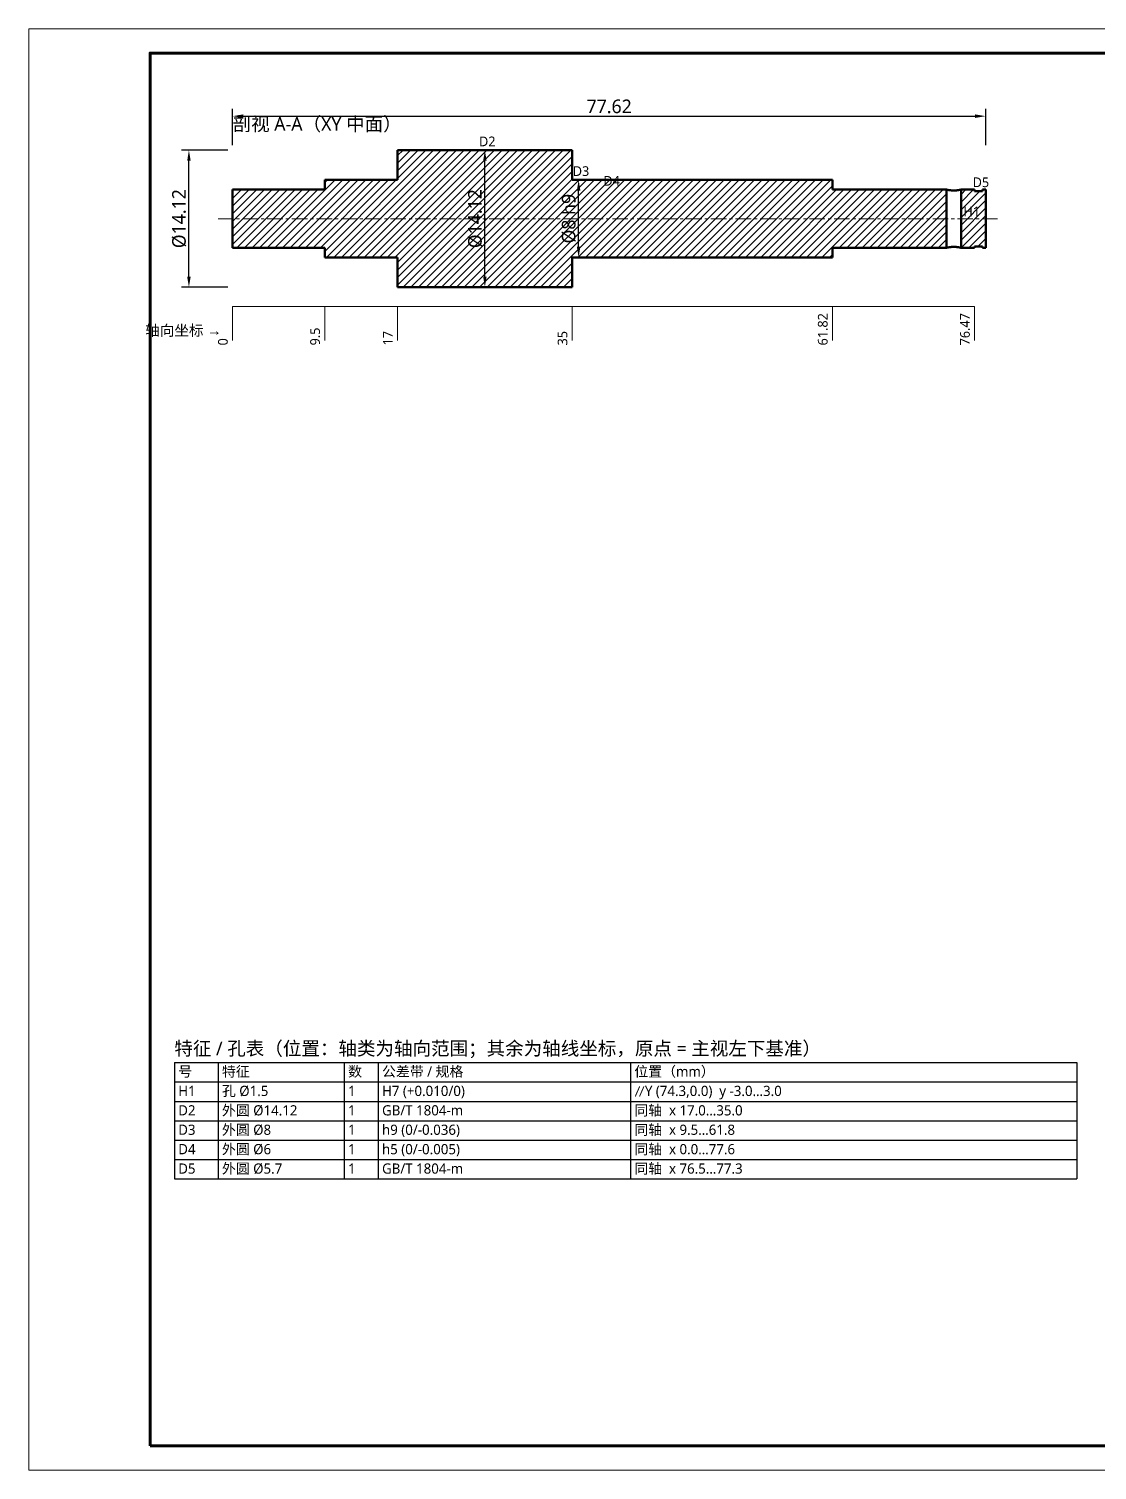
# Model space of a CAD drawing. Header units: millimetres. Extents: x 0 to 420, y 0 to 297.
# Drawn here: x 0 to 220.2, y 0 to 297 of the extents above; entities that cross this region are included whole.
import ezdxf

# ---------------------------------------------------------------- set-up
doc = ezdxf.new("R2010")
doc.units = ezdxf.units.MM
doc.linetypes.add('CENTER', pattern=[5.08, 3.175, -0.635, 0.635, -0.635])
for name, color, linetype, lineweight in [('CENTER', 1, 'CENTER', 18), ('DIM', 3, 'CONTINUOUS', 18), ('FRAME', 7, 'CONTINUOUS', 70), ('HATCH', 8, 'CONTINUOUS', 13), ('TEXT', 7, 'CONTINUOUS', 25), ('VISIBLE', 7, 'CONTINUOUS', 50)]:
    doc.layers.add(name, color=color, linetype=linetype, lineweight=lineweight)
doc.styles.add('CJK', font='NotoSansCJK-Regular.ttc')
doc.dimstyles.new('GB', dxfattribs={"dimtxt": 2.8, "dimasz": 2.2, "dimexe": 1.5, "dimexo": 1, "dimgap": 0.6, "dimtad": 1, "dimlfac": 100, "dimzin": 12, "dimdsep": 46, "dimtxsty": 'CJK', "dimcen": 2.5, "dimazin": 3, "dimtfac": 0.5, "dimtmove": 2, "dimatfit": 3})

msp = doc.modelspace()

# ---------------------------------------------------------------- hatches: boundary and pattern name
at = {"layer": 'HATCH'}
h = msp.add_hatch(dxfattribs=at)
h.set_pattern_fill('ANSI31', scale=0.35)
h.paths.add_polyline_path([(112, 265.88), (112, 266.75906), (112, 267.63813), (112, 268.51719), (112, 269.39626), (112, 270.27532), (112, 271.15438), (111.96655, 272), (111.08749, 272), (110.20843, 272), (109.32936, 272), (108.4503, 272), (107.57123, 272), (106.69217, 272), (105.81311, 272), (104.93404, 272), (104.05498, 272), (103.17591, 272), (102.29685, 272), (101.41779, 272), (100.53872, 272), (99.65966, 272), (98.7806, 272), (97.90153, 272), (97.02247, 272), (96.1434, 272), (95.26434, 272), (94.38528, 272), (93.50621, 272), (92.62715, 272), (91.74808, 272), (90.86902, 272), (89.98996, 272), (89.11089, 272), (88.23183, 272), (87.35277, 272), (86.4737, 272), (85.59464, 272), (84.71557, 272), (83.83651, 272), (82.95745, 272), (82.07838, 272), (81.19932, 272), (80.32026, 272), (79.44119, 272), (78.56213, 272), (77.68306, 272), (76.804, 272), (76, 271.92494), (76, 271.04587), (76, 270.16681), (76, 269.28774), (76, 268.40868), (76, 267.52962), (76, 266.65055), (75.89149, 265.88), (75.01243, 265.88), (74.13336, 265.88), (73.2543, 265.88), (72.37523, 265.88), (71.49617, 265.88), (70.61711, 265.88), (69.73804, 265.88), (68.85898, 265.88), (67.97991, 265.88), (67.10085, 265.88), (66.22179, 265.88), (65.34272, 265.88), (64.46366, 265.88), (63.5846, 265.88), (62.70553, 265.88), (61.82647, 265.88), (61, 265.8274), (61, 264.94834), (61, 264.06928), (60.31021, 263.88), (59.43115, 263.88), (58.55208, 263.88), (57.67302, 263.88), (56.79396, 263.88), (55.91489, 263.88), (55.03583, 263.88), (54.15677, 263.88), (53.2777, 263.88), (52.39864, 263.88), (51.51957, 263.88), (50.64051, 263.88), (49.76145, 263.88), (48.88238, 263.88), (48.00332, 263.88), (47.12425, 263.88), (46.24519, 263.88), (45.36613, 263.88), (44.48706, 263.88), (43.608, 263.88), (42.72894, 263.88), (42, 263.72987), (42, 262.85081), (42, 261.97174), (42, 261.09268), (42, 260.21362), (42, 259.33455), (42, 258.45549), (42, 257.57643), (42, 256.69736), (42, 255.8183), (42, 254.93923), (42, 254.06017), (42, 253.18111), (42, 252.30204), (42.45702, 251.88), (43.33609, 251.88), (44.21515, 251.88), (45.09421, 251.88), (45.97328, 251.88), (46.85234, 251.88), (47.7314, 251.88), (48.61047, 251.88), (49.48953, 251.88), (50.3686, 251.88), (51.24766, 251.88), (52.12672, 251.88), (53.00579, 251.88), (53.88485, 251.88), (54.76392, 251.88), (55.64298, 251.88), (56.52204, 251.88), (57.40111, 251.88), (58.28017, 251.88), (59.15923, 251.88), (60.0383, 251.88), (60.91736, 251.88), (61, 251.08357), (61, 250.20451), (61.55455, 249.88), (62.43362, 249.88), (63.31268, 249.88), (64.19175, 249.88), (65.07081, 249.88), (65.94987, 249.88), (66.82894, 249.88), (67.708, 249.88), (68.58706, 249.88), (69.46613, 249.88), (70.34519, 249.88), (71.22426, 249.88), (72.10332, 249.88), (72.98238, 249.88), (73.86145, 249.88), (74.74051, 249.88), (75.61958, 249.88), (76, 249.38136), (76, 248.5023), (76, 247.62323), (76, 246.74417), (76, 245.86511), (76, 244.98604), (76, 244.10698), (76.53209, 243.76), (77.41115, 243.76), (78.29021, 243.76), (79.16928, 243.76), (80.04834, 243.76), (80.9274, 243.76), (81.80647, 243.76), (82.68553, 243.76), (83.5646, 243.76), (84.44366, 243.76), (85.32272, 243.76), (86.20179, 243.76), (87.08085, 243.76), (87.95992, 243.76), (88.83898, 243.76), (89.71804, 243.76), (90.59711, 243.76), (91.47617, 243.76), (92.35523, 243.76), (93.2343, 243.76), (94.11336, 243.76), (94.99243, 243.76), (95.87149, 243.76), (96.75055, 243.76), (97.62962, 243.76), (98.50868, 243.76), (99.38775, 243.76), (100.26681, 243.76), (101.14587, 243.76), (102.02494, 243.76), (102.904, 243.76), (103.78306, 243.76), (104.66213, 243.76), (105.54119, 243.76), (106.42026, 243.76), (107.29932, 243.76), (108.17838, 243.76), (109.05745, 243.76), (109.93651, 243.76), (110.81558, 243.76), (111.69464, 243.76), (112, 244.3337), (112, 245.21277), (112, 246.09183), (112, 246.97089), (112, 247.84996), (112, 248.72902), (112, 249.60809), (112.60715, 249.88), (113.48621, 249.88), (114.36528, 249.88), (115.24434, 249.88), (116.12341, 249.88), (117.00247, 249.88), (117.88153, 249.88), (118.7606, 249.88), (119.63966, 249.88), (120.51872, 249.88), (121.39779, 249.88), (122.27685, 249.88), (123.15592, 249.88), (124.03498, 249.88), (124.91404, 249.88), (125.79311, 249.88), (126.67217, 249.88), (127.55124, 249.88), (128.4303, 249.88), (129.30936, 249.88), (130.18843, 249.88), (131.06749, 249.88), (131.94655, 249.88), (132.82562, 249.88), (133.70468, 249.88), (134.58375, 249.88), (135.46281, 249.88), (136.34187, 249.88), (137.22094, 249.88), (138.1, 249.88), (138.97906, 249.88), (139.85813, 249.88), (140.73719, 249.88), (141.61626, 249.88), (142.49532, 249.88), (143.37438, 249.88), (144.25345, 249.88), (145.13251, 249.88), (146.01158, 249.88), (146.89064, 249.88), (147.7697, 249.88), (148.64877, 249.88), (149.52783, 249.88), (150.40689, 249.88), (151.28596, 249.88), (152.16502, 249.88), (153.04409, 249.88), (153.92315, 249.88), (154.80221, 249.88), (155.68128, 249.88), (156.56034, 249.88), (157.43941, 249.88), (158.31847, 249.88), (159.19753, 249.88), (160.0766, 249.88), (160.95566, 249.88), (161.83472, 249.88), (162.71379, 249.88), (163.59285, 249.88), (164.47192, 249.88), (165.35098, 249.88), (165.63323, 250.47681), (165.63323, 251.35587), (165.98817, 251.88), (166.86724, 251.88), (167.7463, 251.88), (168.62536, 251.88), (169.50443, 251.88), (170.38349, 251.88), (171.26255, 251.88), (172.14162, 251.88), (173.02068, 251.88), (173.89975, 251.88), (174.77881, 251.88), (175.65787, 251.88), (176.53694, 251.88), (177.416, 251.88), (178.29507, 251.88), (179.17413, 251.88), (180.05319, 251.88), (180.93226, 251.88), (181.81132, 251.88), (182.69038, 251.88), (183.56945, 251.88), (184.44851, 251.88), (185.32758, 251.88), (186.20664, 251.88), (187.0857, 251.88), (187.96477, 251.88), (188.84383, 251.88), (189.13323, 252.46966), (189.13323, 253.34872), (189.13323, 254.22779), (189.13323, 255.10685), (189.13323, 255.98592), (189.13323, 256.86498), (189.13323, 257.74404), (189.13323, 258.62311), (189.13323, 259.50217), (189.13323, 260.38123), (189.13323, 261.2603), (189.13323, 262.13936), (189.13323, 263.01843), (189.11575, 263.88), (188.23668, 263.88), (187.35762, 263.88), (186.47855, 263.88), (185.59949, 263.88), (184.72043, 263.88), (183.84136, 263.88), (182.9623, 263.88), (182.08323, 263.88), (181.20417, 263.88), (180.32511, 263.88), (179.44604, 263.88), (178.56698, 263.88), (177.68792, 263.88), (176.80885, 263.88), (175.92979, 263.88), (175.05072, 263.88), (174.17166, 263.88), (173.2926, 263.88), (172.41353, 263.88), (171.53447, 263.88), (170.6554, 263.88), (169.77634, 263.88), (168.89728, 263.88), (168.01821, 263.88), (167.13915, 263.88), (166.26009, 263.88), (165.63323, 264.13221), (165.63323, 265.01128), (165.62289, 265.88), (164.74383, 265.88), (163.86477, 265.88), (162.9857, 265.88), (162.10664, 265.88), (161.22757, 265.88), (160.34851, 265.88), (159.46945, 265.88), (158.59038, 265.88), (157.71132, 265.88), (156.83226, 265.88), (155.95319, 265.88), (155.07413, 265.88), (154.19506, 265.88), (153.316, 265.88), (152.43694, 265.88), (151.55787, 265.88), (150.67881, 265.88), (149.79974, 265.88), (148.92068, 265.88), (148.04162, 265.88), (147.16255, 265.88), (146.28349, 265.88), (145.40443, 265.88), (144.52536, 265.88), (143.6463, 265.88), (142.76723, 265.88), (141.88817, 265.88), (141.00911, 265.88), (140.13004, 265.88), (139.25098, 265.88), (138.37192, 265.88), (137.49285, 265.88), (136.61379, 265.88), (135.73472, 265.88), (134.85566, 265.88), (133.9766, 265.88), (133.09753, 265.88), (132.21847, 265.88), (131.3394, 265.88), (130.46034, 265.88), (129.58128, 265.88), (128.70221, 265.88), (127.82315, 265.88), (126.94409, 265.88), (126.06502, 265.88), (125.18596, 265.88), (124.30689, 265.88), (123.42783, 265.88), (122.54877, 265.88), (121.6697, 265.88), (120.79064, 265.88), (119.91157, 265.88), (119.03251, 265.88), (118.15345, 265.88), (117.27438, 265.88), (116.39532, 265.88), (115.51626, 265.88), (114.63719, 265.88), (113.75813, 265.88), (112.87906, 265.88), (112, 265.88)])
h = msp.add_hatch(dxfattribs=at)
h.set_pattern_fill('ANSI31', scale=0.35)
h.paths.add_polyline_path([(194.93323, 263.88), (194.31218, 263.88), (193.69113, 263.88), (193.07008, 263.88), (192.44902, 263.88), (192.13323, 263.57474), (192.13323, 262.95368), (192.13323, 262.33263), (192.13323, 261.71158), (192.13323, 261.09053), (192.13323, 260.46947), (192.13323, 259.84842), (192.13323, 259.22737), (192.13323, 258.60632), (192.13323, 257.98526), (192.13323, 257.36421), (192.13323, 256.74316), (192.13323, 256.12211), (192.13323, 255.50105), (192.13323, 254.88), (192.13323, 254.25895), (192.13323, 253.63789), (192.13323, 253.01684), (192.13323, 252.39579), (192.2385, 251.88), (192.85955, 251.88), (193.4806, 251.88), (194.10166, 251.88), (194.72271, 251.88), (195.04376, 252.18), (195.66481, 252.18), (196.28587, 252.18), (196.60692, 251.88), (197.22797, 251.88), (197.23323, 252.49579), (197.23323, 253.11684), (197.23323, 253.73789), (197.23323, 254.35895), (197.23323, 254.98), (197.23323, 255.60105), (197.23323, 256.22211), (197.23323, 256.84316), (197.23323, 257.46421), (197.23323, 258.08526), (197.23323, 258.70632), (197.23323, 259.32737), (197.23323, 259.94842), (197.23323, 260.56947), (197.23323, 261.19053), (197.23323, 261.81158), (197.23323, 262.43263), (197.23323, 263.05368), (197.23323, 263.67474), (196.81745, 263.88), (196.49639, 263.58), (195.87534, 263.58), (195.25429, 263.58), (194.93323, 263.88)])

# ---------------------------------------------------------------- linework, layer by layer
at = {"layer": 'CENTER'}
msp.add_line((39, 257.88), (200.23323, 257.88), dxfattribs=at)
at = {"layer": 'DIM'}
for p, q in [((42, 239.76), (42, 232.76)), ((42, 239.76), (194.94, 239.76)), ((61, 239.76), (61, 232.76)), ((76, 239.76), (76, 232.76)), ((112, 239.76), (112, 232.76)), ((165.64, 239.76), (165.64, 232.76)), ((194.94, 239.76), (194.94, 232.76))]:
    msp.add_line(p, q, dxfattribs=at)
at = {"layer": 'FRAME', "lineweight": 18}
msp.add_lwpolyline([(0, 0), (420, 0), (420, 297), (0, 297)], close=True, dxfattribs=at)
at = {"layer": 'FRAME'}
msp.add_lwpolyline([(25, 5), (415, 5), (415, 292), (25, 292)], close=True, dxfattribs=at)
at = {"layer": 'TEXT'}
for p, q in [((30, 84), (30, 60)), ((39, 84), (39, 60)), ((65, 84), (65, 60)), ((72, 84), (72, 60)), ((124, 84), (124, 60)), ((216, 84), (216, 60))]:
    msp.add_line(p, q, dxfattribs=at)
for points in [[(30, 84), (216, 84)], [(30, 80), (216, 80)], [(30, 76), (216, 76)], [(30, 72), (216, 72)], [(30, 68), (216, 68)], [(30, 64), (216, 64)], [(30, 60), (216, 60)]]:
    msp.add_lwpolyline(points, dxfattribs=at)
at = {"layer": 'VISIBLE'}
for points in [[(76, 272), (76, 265.88)], [(112, 272), (76, 272)], [(112, 272), (112, 265.88)], [(61, 265.88), (76, 265.88)], [(61, 265.88), (61, 263.88)], [(112, 265.88), (165.63323, 265.88)], [(165.63323, 265.88), (165.63323, 263.88)], [(42, 263.88), (61, 263.88)], [(42, 263.88), (42, 251.88)], [(165.63323, 263.88), (189.13323, 263.88)], [(189.13323, 263.88), (189.13714, 263.87902)], [(189.13323, 251.88), (189.13323, 263.88)], [(189.13714, 263.87902), (189.14875, 263.87614)], [(189.14875, 263.87614), (189.16787, 263.87143)], [(189.16787, 263.87143), (189.19428, 263.86503)], [(189.19428, 263.86503), (189.22769, 263.85709)], [(189.22769, 263.85709), (189.26781, 263.84778)], [(189.26781, 263.84778), (189.31427, 263.83732)], [(189.31427, 263.83732), (189.36669, 263.82593)], [(189.36669, 263.82593), (189.42464, 263.81386)], [(189.42464, 263.81386), (189.48764, 263.80135)], [(189.48764, 263.80135), (189.55519, 263.78865)], [(189.55519, 263.78865), (189.62674, 263.77602)], [(189.62674, 263.77602), (189.70173, 263.76368)], [(189.70173, 263.76368), (189.77996, 263.7518)], [(189.77996, 263.7518), (189.86117, 263.74055)], [(189.86117, 263.74055), (189.94503, 263.7301)], [(189.94503, 263.7301), (190.0312, 263.72059)], [(190.0312, 263.72059), (190.11935, 263.71216)], [(190.11935, 263.71216), (190.20918, 263.70493)], [(190.20918, 263.70493), (190.30037, 263.699)], [(190.30037, 263.699), (190.39261, 263.69446)], [(190.39261, 263.69446), (190.48561, 263.69135)], [(190.48561, 263.69135), (190.57906, 263.68973)], [(190.57906, 263.68973), (190.67268, 263.68961)], [(190.67268, 263.68961), (190.76618, 263.691)], [(190.76618, 263.691), (190.85927, 263.69387)], [(190.85927, 263.69387), (190.95165, 263.69819)], [(190.95165, 263.69819), (191.04303, 263.70391)], [(191.04303, 263.70391), (191.13309, 263.71094)], [(191.13309, 263.71094), (191.22153, 263.71919)], [(191.22153, 263.71919), (191.30803, 263.72853)], [(191.30803, 263.72853), (191.39227, 263.73885)], [(191.39227, 263.73885), (191.47392, 263.74999)], [(191.47392, 263.74999), (191.55264, 263.76178)], [(191.55264, 263.76178), (191.62814, 263.77405)], [(191.62814, 263.77405), (191.70028, 263.78666)], [(191.70028, 263.78666), (191.76851, 263.79936)], [(191.76851, 263.79936), (191.83227, 263.81192)], [(191.83227, 263.81192), (191.89106, 263.82408)], [(191.89106, 263.82408), (191.94439, 263.8356)], [(191.94439, 263.8356), (191.99182, 263.84622)], [(191.99182, 263.84622), (192.03296, 263.85572)], [(192.03296, 263.85572), (192.06745, 263.86389)], [(192.06745, 263.86389), (192.09496, 263.87055)], [(192.09496, 263.87055), (192.11524, 263.87553)], [(192.11524, 263.87553), (192.12803, 263.8787)], [(192.12803, 263.8787), (192.13193, 263.87967)], [(192.13193, 263.87967), (192.13323, 263.88)], [(192.13323, 263.88), (192.13323, 251.88)], [(192.13323, 263.88), (194.93323, 263.88)], [(194.93323, 263.88), (194.93323, 263.58)], [(194.93323, 263.58), (196.53323, 263.58)], [(196.53323, 263.88), (197.23323, 263.88)], [(196.53323, 263.88), (196.53323, 263.58)], [(197.23323, 263.88), (197.23323, 251.88)], [(61, 251.88), (42, 251.88)], [(61, 251.88), (61, 249.88)], [(76, 249.88), (61, 249.88)], [(76, 249.88), (76, 243.76)], [(112, 249.88), (112, 243.76)], [(165.63323, 249.88), (112, 249.88)], [(165.63323, 251.88), (165.63323, 249.88)], [(189.13323, 251.88), (165.63323, 251.88)], [(189.13323, 251.88), (189.13716, 251.88098)], [(189.13716, 251.88098), (189.14889, 251.8839)], [(189.14889, 251.8839), (189.16831, 251.88867)], [(189.16831, 251.88867), (189.19523, 251.8952)], [(189.19523, 251.8952), (189.22937, 251.90331)], [(189.22937, 251.90331), (189.2704, 251.91281)], [(189.2704, 251.91281), (189.31781, 251.92346)], [(189.31781, 251.92346), (189.37116, 251.93502)], [(189.37116, 251.93502), (189.43003, 251.94723)], [(189.43003, 251.94723), (189.494, 251.95988)], [(189.494, 251.95988), (189.56266, 251.97271)], [(189.56266, 251.97271), (189.63559, 251.98549)], [(189.63559, 251.98549), (189.71236, 251.99799)], [(189.71236, 251.99799), (189.79255, 252.01001)], [(189.79255, 252.01001), (189.87571, 252.02135)], [(189.87571, 252.02135), (189.96146, 252.03181)], [(189.96146, 252.03181), (190.04952, 252.04127)], [(190.04952, 252.04127), (190.13955, 252.04959)], [(190.13955, 252.04959), (190.23124, 252.05663)], [(190.23124, 252.05663), (190.32426, 252.06231)], [(190.32426, 252.06231), (190.41829, 252.06655)], [(190.41829, 252.06655), (190.51302, 252.06928)], [(190.51302, 252.06928), (190.60814, 252.07047)], [(190.60814, 252.07047), (190.70333, 252.0701)], [(190.70333, 252.0701), (190.79831, 252.06818)], [(190.79831, 252.06818), (190.89275, 252.06473)], [(190.89275, 252.06473), (190.98635, 252.0598)], [(190.98635, 252.0598), (191.07879, 252.05346)], [(191.07879, 252.05346), (191.16974, 252.0458)], [(191.16974, 252.0458), (191.25889, 252.03693)], [(191.25889, 252.03693), (191.34589, 252.02698)], [(191.34589, 252.02698), (191.4304, 252.01609)], [(191.4304, 252.01609), (191.51207, 252.00443)], [(191.51207, 252.00443), (191.59054, 251.99218)], [(191.59054, 251.99218), (191.66564, 251.9795)], [(191.66564, 251.9795), (191.73699, 251.9666)], [(191.73699, 251.9666), (191.80399, 251.95373)], [(191.80399, 251.95373), (191.86609, 251.94115)], [(191.86609, 251.94115), (191.92274, 251.92913)], [(191.92274, 251.92913), (191.97349, 251.91793)], [(191.97349, 251.91793), (192.01789, 251.90779)], [(192.01789, 251.90779), (192.05555, 251.89895)], [(192.05555, 251.89895), (192.08611, 251.89161)], [(192.08611, 251.89161), (192.10928, 251.88594)], [(192.10928, 251.88594), (192.12479, 251.88211)], [(192.12479, 251.88211), (192.13111, 251.88053)], [(192.13111, 251.88053), (192.13323, 251.88)], [(194.93323, 251.88), (192.13323, 251.88)], [(194.93323, 252.18), (194.93323, 251.88)], [(196.53323, 252.18), (194.93323, 252.18)], [(196.53323, 252.18), (196.53323, 251.88)], [(197.23323, 251.88), (196.53323, 251.88)], [(112, 243.76), (76, 243.76)]]:
    msp.add_lwpolyline(points, dxfattribs=at)

# ---------------------------------------------------------------- texts
at = {"layer": 'DIM', "style": 'CJK'}
for s, height, p in [('D2', 2, (92.8, 272.8)), ('D3', 2, (112.12, 266.68)), ('D4', 2, (118.42, 264.68)), ('D5', 2, (194.54, 264.38)), ('H1', 2, (192.64, 258.38)), ('轴向坐标 →', 2.2, (24, 233.76))]:
    msp.add_text(s, height=height, dxfattribs=at).set_placement(p)
for s, p in [('61.82', (164.64, 231.76)), ('76.47', (193.94, 231.76)), ('9.5', (60, 231.76)), ('0', (41, 231.76)), ('17', (75, 231.76)), ('35', (111, 231.76))]:
    msp.add_text(s, height=2, rotation=90, dxfattribs=at).set_placement(p)
at = {"layer": 'TEXT', "style": 'CJK'}
for s, height, p in [('剖视 A-A（XY 中面）', 2.8, (42, 276)), ('特征 / 孔表（位置：轴类为轴向范围；其余为轴线坐标，原点 = 主视左下基准）', 2.8, (30, 85.5)), ('号', 2.1, (30.8, 81.1)), ('特征', 2.1, (39.8, 81.1)), ('数', 2.1, (65.8, 81.1)), ('公差带 / 规格', 2.1, (72.8, 81.1)), ('位置（mm）', 2.1, (124.8, 81.1)), ('H1', 2.1, (30.8, 77.1)), ('孔 Ø1.5', 2.1, (39.8, 77.1)), ('1', 2.1, (65.8, 77.1)), ('H7 (+0.010/0)', 2.1, (72.8, 77.1)), ('∥Y (74.3,0.0)  y -3.0…3.0', 2.1, (124.8, 77.1)), ('D2', 2.1, (30.8, 73.1)), ('外圆 Ø14.12', 2.1, (39.8, 73.1)), ('1', 2.1, (65.8, 73.1)), ('GB/T 1804-m', 2.1, (72.8, 73.1)), ('同轴  x 17.0…35.0', 2.1, (124.8, 73.1)), ('外圆 Ø8', 2.1, (39.8, 69.1)), ('h9 (0/-0.036)', 2.1, (72.8, 69.1)), ('同轴  x 9.5…61.8', 2.1, (124.8, 69.1)), ('D3', 2.1, (30.8, 69.1)), ('1', 2.1, (65.8, 69.1)), ('D4', 2.1, (30.8, 65.1)), ('外圆 Ø6', 2.1, (39.8, 65.1)), ('1', 2.1, (65.8, 65.1)), ('h5 (0/-0.005)', 2.1, (72.8, 65.1)), ('同轴  x 0.0…77.6', 2.1, (124.8, 65.1)), ('D5', 2.1, (30.8, 61.1)), ('外圆 Ø5.7', 2.1, (39.8, 61.1)), ('1', 2.1, (65.8, 61.1)), ('GB/T 1804-m', 2.1, (72.8, 61.1)), ('同轴  x 76.5…77.3', 2.1, (124.8, 61.1))]:
    msp.add_text(s, height=height, dxfattribs=at).set_placement(p)

# ---------------------------------------------------------------- dimensions: what is measured, and where the dimension line sits
at = {"layer": 'DIM'}
msp.add_linear_dim(base=(42, 279), p1=(42, 272), p2=(197.23323, 272), text='77.62', dimstyle='GB', dxfattribs=at).render()
for base, p1, p2, text in [((33, 243.76), (42, 243.76), (42, 272), 'Ø14.12'), ((94, 243.76), (94, 243.76), (94, 272), 'Ø14.12'), ((113.32, 249.88), (113.32, 249.88), (113.32, 265.88), 'Ø8 h9')]:
    msp.add_linear_dim(base=base, p1=p1, p2=p2, angle=90, text=text, dimstyle='GB', dxfattribs=at).render()

doc.saveas('drawing.dxf')
